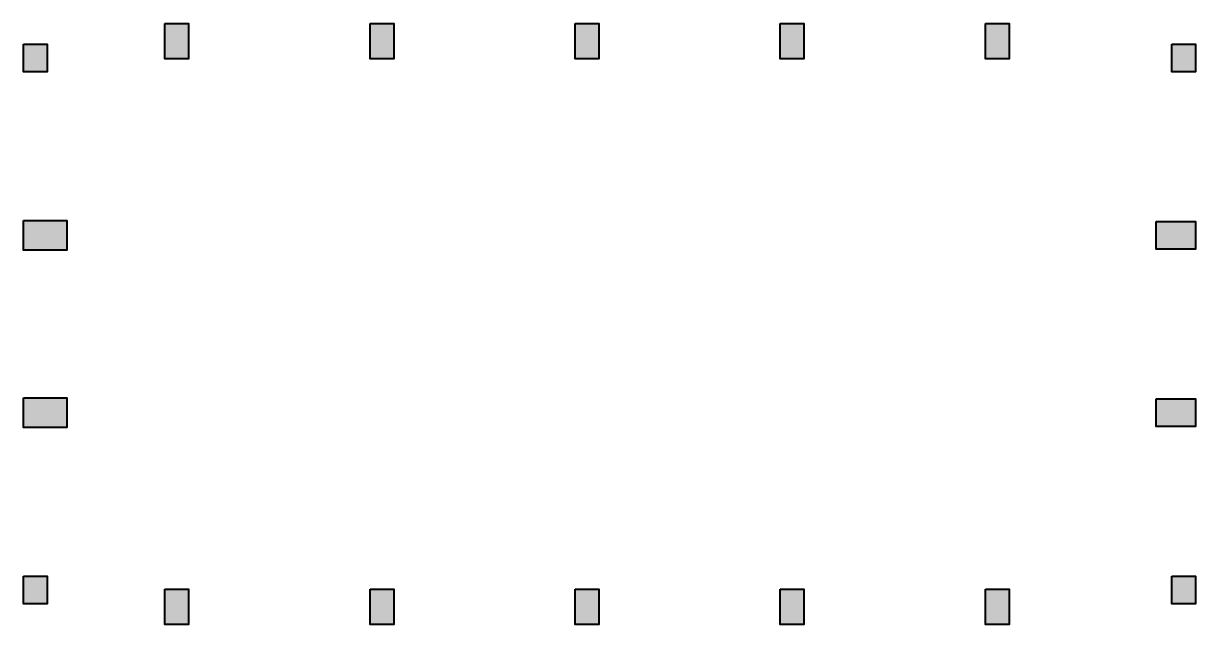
# Model space of a CAD drawing. Header units: millimetres. Extents: x 132580 to 192000, y 8450 to 38950.
import ezdxf

# ---------------------------------------------------------------- set-up
doc = ezdxf.new("R2010")
doc.units = ezdxf.units.MM
doc.layers.get('0').update_dxf_attribs({"lineweight": 20})
doc.layers.add('NDC_S-COLUMN', color=4, linetype='Continuous', lineweight=40)
doc.layers.add('NDC_S_HATCH COLUMN AND WALL', color=251, linetype='Continuous', lineweight=13)

# ---------------------------------------------------------------- blocks, each defined once
blk = doc.blocks.new('cot')
at = {"layer": 'NDC_S_HATCH COLUMN AND WALL', "ltscale": 0.005}
h = blk.add_hatch(color=256, dxfattribs=at)
h.dxf.hatch_style = 1
h.paths.add_polyline_path([(-0.5, 0.5), (0.5, 0.5), (0.5, -0.5), (-0.5, -0.5)])
at = {"layer": 'NDC_S-COLUMN', "ltscale": 0.005}
blk.add_lwpolyline([(-0.5, 0.5), (0.5, 0.5), (0.5, -0.5), (-0.5, -0.5)], close=True, dxfattribs=at)

msp = doc.modelspace()

# ---------------------------------------------------------------- block references
for p, xscale, yscale in [((140350, 38050), 1200, 1800), ((150750, 38050), 1200, 1800), ((161150, 38050), 1200, 1800), ((171550, 38050), 1200, 1800), ((181950, 38050), 1200, 1800), ((133180, 37200), 1200, 1400), ((191400, 37200), 1200, 1400), ((133680, 28200), 2200, 1500), ((191000, 28200), 2000, 1400), ((133680, 19200), 2200, 1500), ((191000, 19200), 2000, 1400), ((133180, 10200), 1200, 1400), ((191400, 10200), 1200, 1400), ((140350, 9350), 1200, 1800), ((150750, 9350), 1200, 1800), ((161150, 9350), 1200, 1800), ((171550, 9350), 1200, 1800), ((181950, 9350), 1200, 1800)]:
    msp.add_blockref('cot', p, dxfattribs=dict(xscale=xscale, yscale=yscale))

doc.saveas('drawing.dxf')
